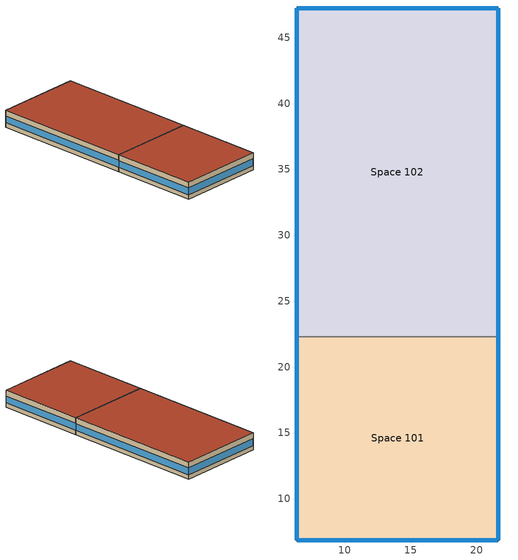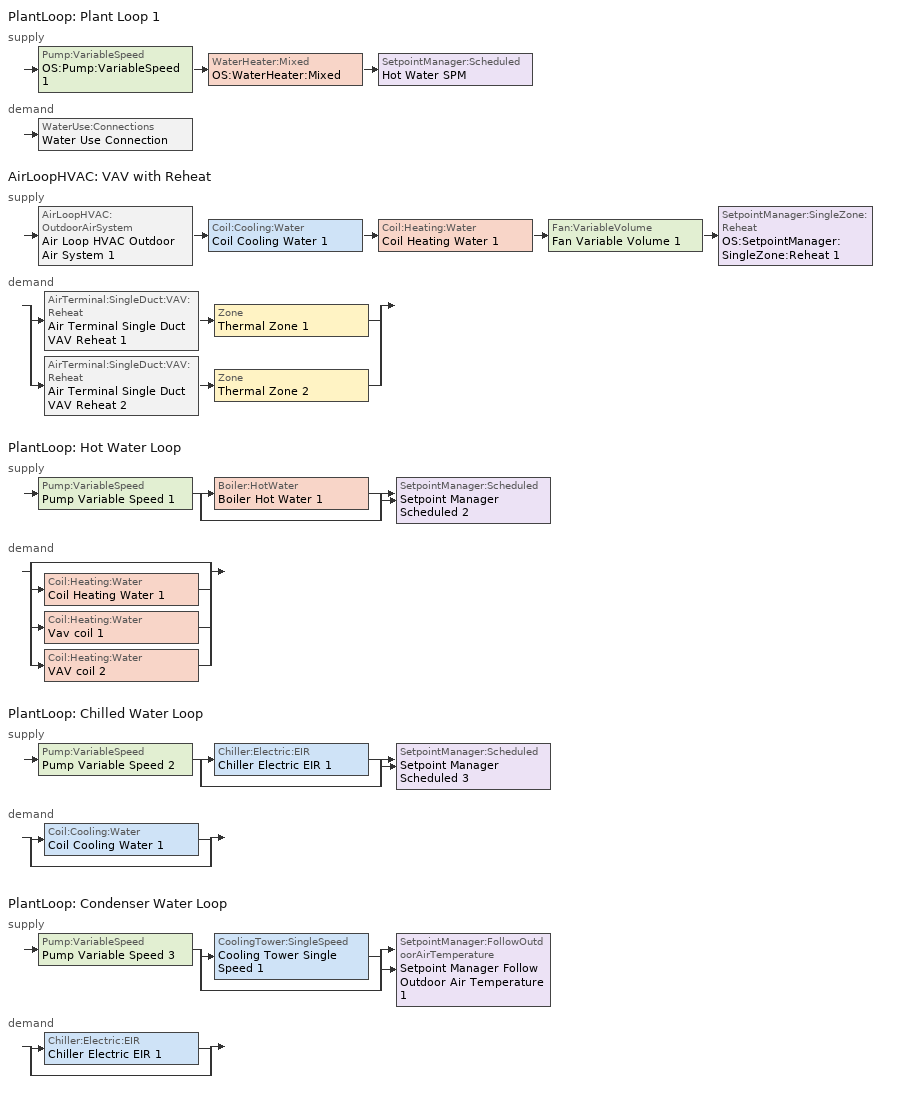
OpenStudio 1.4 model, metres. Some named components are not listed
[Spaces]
Space 101
 floor ground: 21.62,22.31 21.62,6.88 6.35,6.88 6.35,22.31 z0
 wall outside: 6.35,22.31 6.35,6.88 21.62,6.88 21.62,22.31 z0:3.05
 wall to Space 102: 21.62,22.31 6.35,22.31 z0:3.05
 window: 21.62,6.9 21.62,22.28 / 6.35,22.28 6.35,6.9 / 6.38,6.88 21.6,6.88 z0.76:1.98
 roof outside: 21.62,6.88 21.62,22.31 6.35,22.31 6.35,6.88 z3.05
Space 102
 floor ground: 21.62,47.25 21.62,22.31 6.35,22.31 6.35,47.25 z0
 wall outside: 21.62,22.31 21.62,47.25 6.35,47.25 6.35,22.31 z0:3.05
 window: 21.6,47.25 6.38,47.25 / 6.35,47.23 6.35,22.34 / 21.62,22.34 21.62,47.23 z0.76:1.98
 roof outside: 21.62,22.31 21.62,47.25 6.35,47.25 6.35,22.31 z3.05
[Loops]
PlantLoop 'Plant Loop 1'
 supply: Pump:VariableSpeed 'OS:Pump:VariableSpeed 1' > WaterHeater:Mixed 'OS:WaterHeater:Mixed' > SetpointManager:Scheduled 'Hot Water SPM'
 demand: WaterUse:Connections 'Water Use Connection'
AirLoopHVAC 'VAV with Reheat'
 supply: AirLoopHVAC:OutdoorAirSystem 'Air Loop HVAC Outdoor Air System 1' > Coil:Cooling:Water 'Coil Cooling Water 1' > Coil:Heating:Water 'Coil Heating Water 1' > Fan:VariableVolume 'Fan Variable Volume 1' > SetpointManager:SingleZone:Reheat 'OS:SetpointManager:SingleZone:Reheat 1'
 demand: split
  | AirTerminal:SingleDuct:VAV:Reheat 'Air Terminal Single Duct VAV Reheat 1' > Zone 'Thermal Zone 1'
  | AirTerminal:SingleDuct:VAV:Reheat 'Air Terminal Single Duct VAV Reheat 2' > Zone 'Thermal Zone 2'
PlantLoop 'Hot Water Loop'
 supply: Pump:VariableSpeed 'Pump Variable Speed 1' > split
  | Boiler:HotWater 'Boiler Hot Water 1'
  | bypass
  join > SetpointManager:Scheduled 'Setpoint Manager Scheduled 2'
 demand: split
  | bypass
  | Coil:Heating:Water 'Coil Heating Water 1'
  | Coil:Heating:Water 'Vav coil 1'
  | Coil:Heating:Water 'VAV coil 2'
PlantLoop 'Chilled Water Loop'
 supply: Pump:VariableSpeed 'Pump Variable Speed 2' > split
  | Chiller:Electric:EIR 'Chiller Electric EIR 1'
  | bypass
  join > SetpointManager:Scheduled 'Setpoint Manager Scheduled 3'
 demand: split
  | Coil:Cooling:Water 'Coil Cooling Water 1'
  | bypass
PlantLoop 'Condenser Water Loop'
 supply: Pump:VariableSpeed 'Pump Variable Speed 3' > split
  | CoolingTower:SingleSpeed 'Cooling Tower Single Speed 1'
  | bypass
  join > SetpointManager:FollowOutdoorAirTemperature 'Setpoint Manager Follow Outdoor Air Temperature 1'
 demand: split
  | Chiller:Electric:EIR 'Chiller Electric EIR 1'
  | bypass
[Building]
Building 1: Space Type=189.1-2009 - LrgHotel - GuestRoom - CZ4-8; Default Construction Set=189.1-2009 - CZ5 - LrgHotel
[ClimateZones]
Climate Zone Institution Name 1=ASHRAE; Climate Zone Document Name 1=ANSI/ASHRAE Standard 169; Climate Zone Document Year 1=2006; Climate Zone Institution Name 2=CEC; Climate Zone Document Name 2=California Climate Zone Descriptions; Climate Zone Document Year 2=1995
[Site]
Site 1: Latitude {deg}=41.98; Longitude {deg}=-87.92; Time Zone {hr}=-6; Elevation {m}=201
[SizingPeriod:DesignDay] Barometric Pressure {Pa}=98934; Sky Clearness=0; Rain Indicator=0; Snow Indicator=0; Day of Month=21; Daylight Saving Time Indicator=0; Dry-Bulb Temperature Range Modifier Type=DefaultMultipliers
Name | Maximum Dry-Bulb Temperature {C} | Daily Dry-Bulb Temperature Range {deltaC} | Humidity Indicating Conditions at Maximum Dry-Bulb {BasedOnField A3} | Wind Speed {m/s} | Wind Direction {deg} | Month | Day Type | Humidity Indicating Type | Solar Model Indicator | ASHRAE Taub | ASHRAE Taud
Chicago Ohare Intl Ap Ann Clg .4% Condns Enth=>MDB | 31.4 | 10.5 | 79200 | 5.2 | 230 | 7 | SummerDesignDay | Enthalpy | ASHRAETau | 0.455 | 2.05
Chicago Ohare Intl Ap Ann Clg .4% Condns DP=>MDB | 28.9 | 10.5 | 23.8 | 5.2 | 230 | 7 | SummerDesignDay | Dewpoint | ASHRAETau | 0.455 | 2.05
Chicago Ohare Intl Ap Ann Htg 99.6% Condns DB | -20 | 0 | -20 | 4.9 | 270 | 1 | WinterDesignDay | Wetbulb | ASHRAEClearSky
Chicago Ohare Intl Ap Ann Hum_n 99.6% Condns DP=>MCDB | -19.2 | 0 | -25.7 | 4.9 | 270 | 1 | WinterDesignDay | Dewpoint | ASHRAEClearSky
Chicago Ohare Intl Ap Ann Clg .4% Condns WB=>MDB | 31.2 | 10.5 | 25.5 | 5.2 | 230 | 7 | SummerDesignDay | Wetbulb | ASHRAETau | 0.455 | 2.05
Chicago Ohare Intl Ap Ann Clg .4% Condns DB=>MWB | 33.3 | 10.5 | 23.7 | 5.2 | 230 | 7 | SummerDesignDay | Wetbulb | ASHRAETau | 0.455 | 2.05
Chicago Ohare Intl Ap Ann Htg Wind 99.6% Condns WS=>MCDB | -3.5 | 0 | -3.5 | 12.4 | 270 | 1 | WinterDesignDay | Wetbulb | ASHRAEClearSky
[Construction]
ASHRAE 189.1-2009 ExtRoof IEAD ClimateZone 2-5: Roof Membrane, Roof Insulation [21], Metal Decking
ASHRAE 189.1-2009 ExtWall Mass ClimateZone 3: 1IN Stucco, 8IN Concrete HW, Wall Insulation [36], 1/2IN Gypsum
ASHRAE 189.1-2009 ExtWall Mass ClimateZone alt-res 5: 1IN Stucco, 8IN Concrete HW, Wall Insulation [42], 1/2IN Gypsum
ASHRAE 189.1-2009 ExtWindow ClimateZone 3: Theoretical Glass [202]
ASHRAE 189.1-2009 ExtWindow ClimateZone alt-res 4-5: Theoretical Glass [216]
ExtSlabCarpet 4in ClimateZone 1-8: MAT-CC05 4 HW CONCRETE, CP02 CARPET PAD
Exterior Door: F08 Metal surface, I01 25mm insulation board
Interior Ceiling: M11 100mm lightweight concrete, F05 Ceiling air space resistance, F16 Acoustic tile
Interior Door; Interior Partition: G05 25mm wood
Interior Floor: F16 Acoustic tile, F05 Ceiling air space resistance, M11 100mm lightweight concrete
Interior Wall: G01a 19mm gypsum board, F04 Wall air space resistance, G01a 19mm gypsum board
Interior Window: Clear 3mm
[Material] Thermal Absorptance=0.9
Name | Roughness | Thickness {m} | Conductivity {W/m-K} | Density {kg/m3} | Specific Heat {J/kg-K} | Solar Absorptance | Visible Absorptance
1/2IN Gypsum | Smooth | 0.0127 | 0.16 | 784.9 | 830 | 0.4 | 0.4
Roof Membrane | VeryRough | 0.0095 | 0.16 | 1121.29 | 1460 | 0.7 | 0.7
Metal Decking | MediumSmooth | 0.0015 | 45.006 | 7680 | 418.4 | 0.6 | 0.6
Roof Insulation [21] | MediumRough | 0.2105 | 0.049 | 265 | 836.8 | 0.7 | 0.7
1IN Stucco | Smooth | 0.0253 | 0.6918 | 1858 | 837 | 0.92 | 0.92
8IN Concrete HW | MediumRough | 0.2033 | 1.7296 | 2243 | 837 | 0.65 | 0.65
Wall Insulation [36] | MediumRough | 0.0566 | 0.0432 | 91 | 837 | 0.5 | 0.5
Wall Insulation [42] | MediumRough | 0.0914 | 0.0432 | 91 | 837 | 0.5 | 0.5
MAT-CC05 4 HW CONCRETE | Rough | 0.1016 | 1.311 | 2240 | 836.8 | 0.85 | 0.85
F08 Metal surface | Smooth | 0.0008 | 45.28 | 7824 | 500 | 0.7 | 0.7
I01 25mm insulation board | MediumRough | 0.0254 | 0.03 | 43 | 1210 | 0.6 | 0.6
M11 100mm lightweight concrete | MediumRough | 0.1016 | 0.53 | 1280 | 840 | 0.5 | 0.5
F16 Acoustic tile | MediumSmooth | 0.0191 | 0.06 | 368 | 590 | 0.3 | 0.3
G05 25mm wood | MediumSmooth | 0.0254 | 0.15 | 608 | 1630 | 0.5 | 0.5
G01a 19mm gypsum board | MediumSmooth | 0.019 | 0.16 | 800 | 1090 | 0.4 | 0.4
[Material:NoMass]
CP02 CARPET PAD: Roughness=Smooth; Thermal Resistance {m2-K/W}=0.1; Thermal Absorptance=0.9; Solar Absorptance=0.8; Visible Absorptance=0.8
[WindowMaterial:Glazing] Optical Data Type=SpectralAverage; Thickness {m}=0.003; Back Side Solar Reflectance at Normal Incidence=0; Back Side Visible Reflectance at Normal Incidence=0; Infrared Transmittance at Normal Incidence=0; Dirt Correction Factor for Solar and Visible Transmittance=1; Solar Diffusing=No
Name | Solar Transmittance at Normal Incidence | Front Side Solar Reflectance at Normal Incidence | Visible Transmittance at Normal Incidence | Front Side Visible Reflectance at Normal Incidence | Front Side Infrared Hemispherical Emissivity | Back Side Infrared Hemispherical Emissivity | Conductivity {W/m-K}
Theoretical Glass [202] | 0.2325 | 0.7175 | 0.3192 | 0.6308 | 0.9 | 0.9 | 0.0192
Theoretical Glass [216] | 0.3801 | 0.5699 | 0.5079 | 0.4421 | 0.9 | 0.9 | 0.0133
Clear 3mm | 0.837 | 0.075 | 0.898 | 0.081 | 0.84 | 0.84 | 0.9
[Material:AirGap]
Name | Thermal Resistance {m2-K/W}
F05 Ceiling air space resistance | 0.18
F04 Wall air space resistance | 0.15
[DefaultConstructionSet] Interior Partition Construction=Interior Partition
Name | Default Exterior Surface Constructions | Default Interior Surface Constructions | Default Ground Contact Surface Constructions | Default Exterior SubSurface Constructions | Default Interior SubSurface Constructions
189.1-2009 - CZ3 - LrgHotel | Default Surface Constructions 7 | Default Surface Constructions 8 | Default Surface Constructions 9 | Default Sub Surface Constructions 5 | Default Sub Surface Constructions 6
189.1-2009 - CZ5 - LrgHotel | Default Surface Constructions 13 | Default Surface Constructions 14 | Default Surface Constructions 15 | Default Sub Surface Constructions 9 | Default Sub Surface Constructions 10
[DefaultSurfaceConstructions]
Name | Floor Construction | Wall Construction | Roof Ceiling Construction
Default Surface Constructions 7 | ExtSlabCarpet 4in ClimateZone 1-8 | ASHRAE 189.1-2009 ExtWall Mass ClimateZone 3 | ASHRAE 189.1-2009 ExtRoof IEAD ClimateZone 2-5
Default Surface Constructions 8; Default Surface Constructions 14 | Interior Floor | Interior Wall | Interior Ceiling
Default Surface Constructions 9; Default Surface Constructions 15 | ExtSlabCarpet 4in ClimateZone 1-8 | ExtSlabCarpet 4in ClimateZone 1-8 | ExtSlabCarpet 4in ClimateZone 1-8
Default Surface Constructions 13 | ExtSlabCarpet 4in ClimateZone 1-8 | ASHRAE 189.1-2009 ExtWall Mass ClimateZone alt-res 5 | ASHRAE 189.1-2009 ExtRoof IEAD ClimateZone 2-5
[DefaultSubSurfaceConstructions]
Name | Fixed Window Construction | Operable Window Construction | Door Construction | Tubular Daylight Dome Construction | Tubular Daylight Diffuser Construction
Default Sub Surface Constructions 5 | ASHRAE 189.1-2009 ExtWindow ClimateZone 3 | ASHRAE 189.1-2009 ExtWindow ClimateZone 3 | Exterior Door | Interior Window | Interior Window
Default Sub Surface Constructions 6; Default Sub Surface Constructions 10 | Interior Window | Interior Window | Interior Door
Default Sub Surface Constructions 9 | ASHRAE 189.1-2009 ExtWindow ClimateZone alt-res 4-5 | ASHRAE 189.1-2009 ExtWindow ClimateZone alt-res 4-5 | Exterior Door | Interior Window | Interior Window
[SpaceType] Standards Building Type=LargeHotel
Name | Default Schedule Set | Design Specification Outdoor Air Object | Standards Space Type
189.1-2009 - LrgHotel - GuestRoom - CZ1-3 | 189.1-2009 - LrgHotel - GuestRoom - CZ1-3 Schedule Set | 189.1-2009 - LrgHotel - GuestRoom - CZ1-3 Ventilation | GuestRoom
189.1-2009 - LrgHotel - Lobby - CZ1-3 | 189.1-2009 - LrgHotel - Lobby - CZ1-3 Schedule Set | 189.1-2009 - LrgHotel - Lobby - CZ1-3 Ventilation | Lobby
189.1-2009 - LrgHotel - GuestRoom - CZ4-8 | 189.1-2009 - LrgHotel - GuestRoom - CZ4-8 Schedule Set | 189.1-2009 - LrgHotel - GuestRoom - CZ4-8 Ventilation | GuestRoom
[DefaultScheduleSet] People Activity Level Schedule=LargeHotel Activity; Lighting Schedule=LargeHotel Bldg Light; Infiltration Schedule=LargeHotel Infil Quarter On
Name | Number of People Schedule | Electric Equipment Schedule
189.1-2009 - LrgHotel - GuestRoom - CZ1-3 Schedule Set; 189.1-2009 - LrgHotel - GuestRoom - CZ4-8 Schedule Set | LargeHotel GuestRoom Occ | LargeHotel GuestRoom Equip
189.1-2009 - LrgHotel - Lobby - CZ1-3 Schedule Set | LargeHotel Bldg Occ | LargeHotel Bldg Equip
[Lights:Definition] Design Level Calculation Method=Watts/Area; Watts per Space Floor Area {W/m2}=10.6563
189.1-2009 - LrgHotel - GuestRoom - CZ1-3 Lights Definition; 189.1-2009 - LrgHotel - Lobby - CZ1-3 Lights Definition; 189.1-2009 - LrgHotel - GuestRoom - CZ4-8 Lights Definition
[Lights]
Name | Lights Definition | Space or SpaceType
189.1-2009 - LrgHotel - GuestRoom - CZ1-3 Lights | 189.1-2009 - LrgHotel - GuestRoom - CZ1-3 Lights Definition | 189.1-2009 - LrgHotel - GuestRoom - CZ1-3
189.1-2009 - LrgHotel - Lobby - CZ1-3 Lights | 189.1-2009 - LrgHotel - Lobby - CZ1-3 Lights Definition | 189.1-2009 - LrgHotel - Lobby - CZ1-3
189.1-2009 - LrgHotel - GuestRoom - CZ4-8 Lights | 189.1-2009 - LrgHotel - GuestRoom - CZ4-8 Lights Definition | 189.1-2009 - LrgHotel - GuestRoom - CZ4-8
[DesignSpecification:OutdoorAir] Outdoor Air Method=Sum; Outdoor Air Flow per Person {m3/s-person}=0.00707921
189.1-2009 - LrgHotel - GuestRoom - CZ1-3 Ventilation; 189.1-2009 - LrgHotel - Lobby - CZ1-3 Ventilation; 189.1-2009 - LrgHotel - GuestRoom - CZ4-8 Ventilation
[People:Definition] Number of People Calculation Method=People/Area; Fraction Radiant=0.3
Name | People per Space Floor Area {person/m2}
189.1-2009 - LrgHotel - GuestRoom - CZ1-3 People Definition; 189.1-2009 - LrgHotel - GuestRoom - CZ4-8 People Definition | 0.0384272
189.1-2009 - LrgHotel - Lobby - CZ1-3 People Definition | 0.322917
[People]
Name | People Definition | Space or SpaceType
189.1-2009 - LrgHotel - GuestRoom - CZ1-3 People | 189.1-2009 - LrgHotel - GuestRoom - CZ1-3 People Definition | 189.1-2009 - LrgHotel - GuestRoom - CZ1-3
189.1-2009 - LrgHotel - Lobby - CZ1-3 People | 189.1-2009 - LrgHotel - Lobby - CZ1-3 People Definition | 189.1-2009 - LrgHotel - Lobby - CZ1-3
189.1-2009 - LrgHotel - GuestRoom - CZ4-8 People | 189.1-2009 - LrgHotel - GuestRoom - CZ4-8 People Definition | 189.1-2009 - LrgHotel - GuestRoom - CZ4-8
[SpaceInfiltration:DesignFlowRate] Design Flow Rate Calculation Method=Flow/ExteriorArea
Name | Space or SpaceType | Flow per Exterior Surface Area {m3/s-m2}
189.1-2009 - LrgHotel - GuestRoom - CZ1-3 Infiltration | 189.1-2009 - LrgHotel - GuestRoom - CZ1-3 | 0.00030226
189.1-2009 - LrgHotel - Lobby - CZ1-3 Infiltration | 189.1-2009 - LrgHotel - Lobby - CZ1-3 | 0.00030226
189.1-2009 - LrgHotel - GuestRoom - CZ4-8 Infiltration | 189.1-2009 - LrgHotel - GuestRoom - CZ4-8 | 0.000226568
[ElectricEquipment:Definition] Design Level Calculation Method=Watts/Area
Name | Watts per Space Floor Area {W/m2}
189.1-2009 - LrgHotel - GuestRoom - CZ1-3 Electric Equipment Definition; 189.1-2009 - LrgHotel - GuestRoom - CZ4-8 Electric Equipment Definition | 7.31946
189.1-2009 - LrgHotel - Lobby - CZ1-3 Electric Equipment Definition | 4.09029
[ElectricEquipment]
Name | Electric Equipment Definition | Space or SpaceType
189.1-2009 - LrgHotel - GuestRoom - CZ1-3 Electric Equipment | 189.1-2009 - LrgHotel - GuestRoom - CZ1-3 Electric Equipment Definition | 189.1-2009 - LrgHotel - GuestRoom - CZ1-3
189.1-2009 - LrgHotel - Lobby - CZ1-3 Electric Equipment | 189.1-2009 - LrgHotel - Lobby - CZ1-3 Electric Equipment Definition | 189.1-2009 - LrgHotel - Lobby - CZ1-3
189.1-2009 - LrgHotel - GuestRoom - CZ4-8 Electric Equipment | 189.1-2009 - LrgHotel - GuestRoom - CZ4-8 Electric Equipment Definition | 189.1-2009 - LrgHotel - GuestRoom - CZ4-8
[ThermostatSetpoint:DualSetpoint]
Name | Heating Setpoint Temperature Schedule | Cooling Setpoint Temperature Schedule
189.1-2009 - LrgHotel - GuestRoom - CZ1-3 Thermostat | LargeHotel GuestRoom HtgSetp | LargeHotel GuestRoom ClgSetp
189.1-2009 - LrgHotel - Lobby - CZ1-3 Thermostat | LargeHotel HtgSetp | LargeHotel ClgSetp
[BuildingStory]
Building Story 1: Nominal Z Coordinate {m}=0; Nominal Floor to Floor Height {m}=3.048
[Space] Default Construction Set=189.1-2009 - CZ3 - LrgHotel; Building Story=Building Story 1
Name | Space Type | Thermal Zone
Space 101 | 189.1-2009 - LrgHotel - GuestRoom - CZ1-3 | Thermal Zone 2
Space 102 | 189.1-2009 - LrgHotel - Lobby - CZ1-3 | Thermal Zone 1
[ThermalZone] Use Ideal Air Loads=No
Name | Thermostat
Thermal Zone 1 | 189.1-2009 - LrgHotel - Lobby - CZ1-3 Thermostat
Thermal Zone 2 | 189.1-2009 - LrgHotel - GuestRoom - CZ1-3 Thermostat
[Sizing:Zone] Zone Cooling Design Supply Air Temperature {C}=14; Zone Heating Design Supply Air Temperature {C}=40; Zone Cooling Design Supply Air Humidity Ratio {kg-H2O/kg-air}=0.0085; Zone Heating Design Supply Air Humidity Ratio {kg-H2O/kg-air}=0.008; Heating Design Air Flow Method=DesignDay
Thermal Zone 1; Thermal Zone 2
[Zone equipment]
Thermal Zone 1: Air Terminal Single Duct VAV Reheat 1
Thermal Zone 2: Air Terminal Single Duct VAV Reheat 2
[PlantLoop] Plant Loop Volume {m3}=Autocalculate
Plant Loop 1: Maximum Loop Temperature {C}=100
Hot Water Loop: Fluid Type=Water
Chilled Water Loop; Condenser Water Loop: 
[Sizing:Plant]
Name | Loop Type | Design Loop Exit Temperature {C} | Loop Design Temperature Difference {deltaC}
Plant Loop 1; Hot Water Loop | Heating | 82 | 11
Chilled Water Loop | Cooling | 7.22 | 6.67
Condenser Water Loop | Condenser | 29.4 | 5.6
[WaterHeater:Mixed]
OS:WaterHeater:Mixed: Tank Volume {m3}=0.3785; Setpoint Temperature Schedule=Water Heater Setpoint Temperature; Deadband Temperature Difference {deltaC}=2; Maximum Temperature Limit {C}=82.22; Heater Control Type=Cycle; Heater Maximum Capacity {W}=845000; Heater Fuel Type=NaturalGas; Heater Thermal Efficiency=0.8; Off Cycle Parasitic Fuel Consumption Rate {W}=20; Off Cycle Parasitic Fuel Type=NaturalGas; Off Cycle Parasitic Heat Fraction to Tank=0.8; On Cycle Parasitic Fuel Type=NaturalGas; Ambient Temperature Indicator=Schedule; Ambient Temperature Schedule=Water Heater Ambient Temperature; Off Cycle Loss Coefficient to Ambient Temperature {W/K}=6; On Cycle Loss Coefficient to Ambient Temperature {W/K}=6; Use Side Effectiveness=1; Source Side Effectiveness=1; Use Side Design Flow Rate {m3/s}=autosize; Source Side Design Flow Rate {m3/s}=autosize; Indirect Water Heating Recovery Time {hr}=1.5
[WaterUse:Connections]
Water Use Connection: Water Use Equipment Name 1=shower
[SetpointManager:Scheduled] Control Variable=Temperature
Name | Schedule
Hot Water SPM | Hot Water Temperature
Setpoint Manager Scheduled 2 | Hot_Water_Temperature
Setpoint Manager Scheduled 3 | Chilled_Water_Temperature
[Pump:VariableSpeed] Pump Control Type=Intermittent
Pump Variable Speed 1; Pump Variable Speed 2; Pump Variable Speed 3
[WaterUse:Equipment]
shower: Water Use Equipment Definition=Bathroom Sink Definition; Space=Space 101; Flow Rate Fraction Schedule=LargeHotel GuestRoom Equip
[WaterUse:Equipment:Definition]
Bathroom Sink Definition: Peak Flow Rate {m3/s}=6.31e-05
[AirLoopHVAC]
VAV with Reheat: Design Supply Air Flow Rate {m3/s}=AutoSize
[AvailabilityManager:Scheduled]
Availability Manager Scheduled 1: Schedule=Always On Discrete
[Sizing:System]
VAV with Reheat: Type of Load to Size On=Sensible; Design Outdoor Air Flow Rate {m3/s}=Autosize; Minimum System Air Flow Ratio=0.3; Preheat Design Temperature {C}=7; Preheat Design Humidity Ratio {kg-H2O/kg-Air}=0.008; Precool Design Temperature {C}=12.8; Precool Design Humidity Ratio {kg-H2O/kg-Air}=0.008; Central Cooling Design Supply Air Temperature {C}=12.8; Central Heating Design Supply Air Temperature {C}=12.8; Sizing Option=NonCoincident; 100% Outdoor Air in Cooling=Yes; 100% Outdoor Air in Heating=Yes; Central Cooling Design Supply Air Humidity Ratio {kg-H2O/kg-Air}=0.0085; Central Heating Design Supply Air Humidity Ratio {kg-H2O/kg-Air}=0.008; Cooling Design Air Flow Method=DesignDay; Cooling Design Air Flow Rate {m3/s}=0; Heating Design Air Flow Method=DesignDay; Heating Design Air Flow Rate {m3/s}=0; System Outdoor Air Method=ZoneSum
[Fan:VariableVolume]
Fan Variable Volume 1: Availability Schedule=Always On Discrete; Fan Efficiency=0.6045; Pressure Rise {Pa}=500; Maximum Flow Rate {m3/s}=Autosize; Fan Power Minimum Flow Rate Input Method=FixedFlowRate; Fan Power Minimum Flow Fraction=0; Fan Power Minimum Air Flow Rate {m3/s}=0; Motor Efficiency=0.93; Motor In Airstream Fraction=1; Fan Power Coefficient 1=0.0407599; Fan Power Coefficient 2=0.088045; Fan Power Coefficient 3=-0.0729261; Fan Power Coefficient 4=0.94374; Fan Power Coefficient 5=0
[Coil:Heating:Water] Availability Schedule=Always On Discrete; Performance Input Method=NominalCapacity
Name | Rated Capacity {W} | Rated Inlet Water Temperature {C} | Rated Inlet Air Temperature {C} | Maximum Water Flow Rate {m3/s} | Rated Outlet Water Temperature {C} | Rated Outlet Air Temperature {C} | Rated Ratio for Air and Water Convection
Coil Heating Water 1 | 0.293071 | 82.2 | 16.6
Vav coil 1 | 0.293071 | 82.2 | 16.6 | Autosize | 71.1 | 32.2 | 0.5
VAV coil 2
[Coil:Cooling:Water]
Coil Cooling Water 1: Availability Schedule=Always On Discrete; Design Water Flow Rate {m3/s}=0.00012618; Design Air Flow Rate {m3/s}=0.00012618
[Controller:OutdoorAir]
Controller Outdoor Air 1: Minimum Outdoor Air Flow Rate {m3/s}=Autosize; Maximum Outdoor Air Flow Rate {m3/s}=Autosize; Economizer Control Type=NoEconomizer; Economizer Control Action Type=ModulateFlow; Economizer Maximum Limit Dry-Bulb Temperature {C}=28; Economizer Maximum Limit Enthalpy {J/kg}=64000; Economizer Minimum Limit Dry-Bulb Temperature {C}=-100; Lockout Type=NoLockout; Minimum Limit Type=FixedMinimum; Controller Mechanical Ventilation=Controller Mechanical Ventilation 1; High Humidity Control=No; Heat Recovery Bypass Control Type=BypassWhenOAFlowGreaterThanMinimum
[Controller:MechanicalVentilation]
Controller Mechanical Ventilation 1: Availability Schedule=Always On Discrete; System Outdoor Air Method=ZoneSum
[AirLoopHVAC:OutdoorAirSystem]
Air Loop HVAC Outdoor Air System 1: Controller=Controller Outdoor Air 1
[Boiler:HotWater]
Boiler Hot Water 1: Efficiency Curve Temperature Evaluation Variable=LeavingBoiler; Normalized Boiler Efficiency Curve=Boiler Efficiency; Water Outlet Upper Temperature Limit {C}=99; Boiler Flow Mode=ConstantFlow; Parasitic Electric Load {W}=0; Sizing Factor=1
[Controller:WaterCoil]
Name | Action
Controller Water Coil 1 | Normal
Controller Water Coil 2 | Reverse
[Chiller:Electric:EIR]
Chiller Electric EIR 1: Reference Capacity {W}=Autosize; Reference COP {W/W}=5.5; Cooling Capacity Function of Temperature Curve=Curve Biquadratic 1; Electric Input to Cooling Output Ratio Function of Temperature Curve=Curve Biquadratic 2; Electric Input to Cooling Output Ratio Function of Part Load Ratio Curve=Curve Quadratic 1; Design Heat Recovery Water Flow Rate {m3/s}=0; Sizing Factor=1; Basin Heater Capacity {W/K}=0; Basin Heater Setpoint Temperature {C}=10
[AirTerminal:SingleDuct:VAV:Reheat] Availability Schedule=Always On Discrete; Maximum Air Flow Rate {m3/s}=Autocalculate; Zone Minimum Air Flow Input Method=Constant; Constant Minimum Air Flow Fraction=0.3; Fixed Minimum Air Flow Rate {m3/s}=0; Maximum Hot Water or Steam Flow Rate {m3/s}=Autocalculate; Minimum Hot Water or Steam Flow Rate {m3/s}=0; Convergence Tolerance=0.001; Damper Heating Action=Normal; Maximum Flow per Zone Floor Area During Reheat {m3/s-m2}=Autocalculate; Maximum Flow Fraction During Reheat=Autocalculate; Maximum Reheat Air Temperature {C}=35
Name | Reheat Coil
Air Terminal Single Duct VAV Reheat 1 | Vav coil 1
Air Terminal Single Duct VAV Reheat 2 | VAV coil 2
[CoolingTower:SingleSpeed]
Cooling Tower Single Speed 1: Design Water Flow Rate {m3/s}=autosize; Design Air Flow Rate {m3/s}=autosize; Fan Power at Design Air Flow Rate {W}=autosize; U-Factor Times Area Value at Design Air Flow Rate {W/K}=autosize; Air Flow Rate in Free Convection Regime {m3/s}=autosize; U-Factor Times Area Value at Free Convection Air Flow Rate {W/K}=autosize; Performance Input Method=UFactorTimesAreaAndDesignWaterFlowRate; Free Convection Capacity {W}=0
[SetpointManager:FollowOutdoorAirTemperature]
Setpoint Manager Follow Outdoor Air Temperature 1: Control Variable=Temperature; Reference Temperature Type=OutdoorAirWetBulb; Offset Temperature Difference {deltaC}=1.5; Maximum Setpoint Temperature {C}=80; Minimum Setpoint Temperature {C}=6
[SetpointManager:SingleZone:Reheat]
OS:SetpointManager:SingleZone:Reheat 1: Minimum Supply Air Temperature {C}=-99; Maximum Supply Air Temperature {C}=99; Control Zone=Thermal Zone 1
[Schedule:Ruleset]
Name | Default Day Schedule | Summer Design Day Schedule | Winter Design Day Schedule
LargeHotel Bldg Light | LargeHotel Bldg Light Default Schedule | LargeHotel Bldg Light Summer Design Day | LargeHotel Bldg Light Winter Design Day
LargeHotel Bldg Occ | LargeHotel Bldg Occ Default Schedule | LargeHotel Bldg Occ Summer Design Day | LargeHotel Bldg Occ Winter Design Day
LargeHotel Activity | LargeHotel Activity Default Schedule | LargeHotel Activity Summer Design Day | LargeHotel Activity Winter Design Day
LargeHotel Infil Quarter On | LargeHotel Infil Quarter On Default Schedule | LargeHotel Infil Quarter On Summer Design Day | LargeHotel Infil Quarter On Winter Design Day
LargeHotel Bldg Equip | LargeHotel Bldg Equip Default Schedule | LargeHotel Bldg Equip Summer Design Day | LargeHotel Bldg Equip Winter Design Day
LargeHotel HtgSetp | LargeHotel HtgSetp Default Schedule | LargeHotel HtgSetp Summer Design Day | LargeHotel HtgSetp Winter Design Day
LargeHotel ClgSetp | LargeHotel ClgSetp Default Schedule | LargeHotel ClgSetp Summer Design Day | LargeHotel ClgSetp Winter Design Day
LargeHotel GuestRoom Occ | LargeHotel GuestRoom Occ Default Schedule | LargeHotel GuestRoom Occ Summer Design Day | LargeHotel GuestRoom Occ Winter Design Day
LargeHotel GuestRoom Equip | LargeHotel GuestRoom Equip Default Schedule | LargeHotel GuestRoom Equip Summer Design Day | LargeHotel GuestRoom Equip Winter Design Day
LargeHotel GuestRoom HtgSetp | LargeHotel GuestRoom HtgSetp Default Schedule | LargeHotel GuestRoom HtgSetp Summer Design Day | LargeHotel GuestRoom HtgSetp Winter Design Day
LargeHotel GuestRoom ClgSetp | LargeHotel GuestRoom ClgSetp Default Schedule | LargeHotel GuestRoom ClgSetp Summer Design Day | LargeHotel GuestRoom ClgSetp Winter Design Day
Water Heater Setpoint Temperature | Water Heater Setpoint Temperature Default
Water Heater Ambient Temperature | Water Heater Ambient Temperature Default
Hot Water Temperature | Hot Water Temperature Default | Hot Water Temperature Summer Design Day | Hot Water Temperature Winter Design Day
Hot_Water_Temperature | Hot_Water_Temperature_Default | Hot_Water_Temperature_Summer_Design_Day | Hot_Water_Temperature_Winter_Design_Day
Chilled_Water_Temperature | Chilled_Water_Temperature_Default | Chilled_Water_Temperature_Summer_Design_Day | Chilled_Water_Temperature_Winter_Design_Day
[Schedule:Day]
LargeHotel Bldg Light Default Schedule: 1, 0, 0.2, 2, 0, 0.15, 5, 0, 0.1, 6, 0, 0.2, 7, 0, 0.4, 8, 0, 0.5, 10, 0, 0.4, 18, 0, 0.25, 19, 0, 0.6, 20, 0, 0.8, 21, 0, 0.9, 22, 0, 0.8, 23, 0, 0.6, 24, 0, 0.3
LargeHotel Bldg Light Summer Design Day; LargeHotel Bldg Occ Summer Design Day; LargeHotel Bldg Equip Summer Design Day; LargeHotel GuestRoom Occ Summer Design Day; LargeHotel GuestRoom Equip Summer Design Day: 24, 0, 1
LargeHotel Bldg Light Winter Design Day; LargeHotel Bldg Occ Winter Design Day; LargeHotel Bldg Equip Winter Design Day; LargeHotel GuestRoom Occ Winter Design Day; LargeHotel GuestRoom Equip Winter Design Day: 24, 0, 0
LargeHotel Bldg Light Rule 1 Day Schedule: 2, 0, 0.3, 6, 0, 0.2, 7, 0, 0.3, 9, 0, 0.4, 13, 0, 0.3, 18, 0, 0.2, 19, 0, 0.5, 20, 0, 0.7, 21, 0, 0.8, 22, 0, 0.6, 23, 0, 0.5, 24, 0, 0.3
LargeHotel Bldg Light Rule 2 Day Schedule: 2, 0, 0.2, 6, 0, 0.1, 8, 0, 0.3, 10, 0, 0.4, 11, 0, 0.3, 18, 0, 0.25, 19, 0, 0.6, 22, 0, 0.7, 23, 0, 0.6, 24, 0, 0.3
LargeHotel Bldg Occ Default Schedule: 6, 0, 0.9, 7, 0, 0.7, 9, 0, 0.4, 15, 0, 0.2, 16, 0, 0.3, 19, 0, 0.5, 21, 0, 0.7, 22, 0, 0.8, 24, 0, 0.9
LargeHotel Bldg Occ Rule 1 Day Schedule: 8, 0, 0.7, 11, 0, 0.5, 13, 0, 0.3, 16, 0, 0.2, 17, 0, 0.3, 19, 0, 0.4, 21, 0, 0.6, 24, 0, 0.8
LargeHotel Bldg Occ Rule 2 Day Schedule: 6, 0, 0.9, 7, 0, 0.7, 9, 0, 0.5, 17, 0, 0.3, 18, 0, 0.5, 21, 0, 0.6, 24, 0, 0.7
LargeHotel Activity Default Schedule; LargeHotel Activity Summer Design Day; LargeHotel Activity Winter Design Day: 24, 0, 120
LargeHotel Infil Quarter On Default Schedule; LargeHotel Infil Quarter On Summer Design Day; LargeHotel Infil Quarter On Winter Design Day: 24, 0, 0.25
LargeHotel Bldg Equip Default Schedule: 1, 0, 0.3, 2, 0, 0.25, 5, 0, 0.2, 6, 0, 0.3, 7, 0, 0.5, 8, 0, 0.6, 10, 0, 0.5, 18, 0, 0.35, 19, 0, 0.7, 20, 0, 0.9, 21, 0, 0.95, 22, 0, 0.9, 23, 0, 0.7, 24, 0, 0.4
LargeHotel Bldg Equip Rule 1 Day Schedule: 2, 0, 0.4, 6, 0, 0.3, 7, 0, 0.4, 9, 0, 0.5, 13, 0, 0.4, 18, 0, 0.3, 19, 0, 0.6, 20, 0, 0.8, 21, 0, 0.9, 22, 0, 0.7, 23, 0, 0.6, 24, 0, 0.4
LargeHotel Bldg Equip Rule 2 Day Schedule: 2, 0, 0.3, 6, 0, 0.2, 8, 0, 0.4, 10, 0, 0.5, 11, 0, 0.4, 18, 0, 0.35, 19, 0, 0.7, 22, 0, 0.8, 23, 0, 0.7, 24, 0, 0.4
LargeHotel HtgSetp Default Schedule; LargeHotel HtgSetp Summer Design Day; LargeHotel HtgSetp Winter Design Day: 7, 0, 16, 24, 0, 21
LargeHotel ClgSetp Default Schedule; LargeHotel ClgSetp Summer Design Day; LargeHotel ClgSetp Winter Design Day: 7, 0, 30, 24, 0, 24
LargeHotel GuestRoom Occ Default Schedule: 6, 0, 0.65, 7, 0, 0.5, 9, 0, 0.28, 15, 0, 0.13, 16, 0, 0.2, 19, 0, 0.35, 21, 0, 0.5, 22, 0, 0.58, 24, 0, 0.65
LargeHotel GuestRoom Occ Rule 1 Day Schedule: 6, 0, 0.65, 7, 0, 0.5, 9, 0, 0.34, 17, 0, 0.2, 18, 0, 0.34, 19, 0, 0.35, 21, 0, 0.65, 24, 0, 0.5
LargeHotel GuestRoom Equip Default Schedule: 6, 0, 0.2, 7, 0, 0.62, 8, 0, 0.9, 10, 0, 0.43, 17, 0, 0.26, 19, 0, 0.51, 20, 0, 0.49, 21, 0, 0.66, 22, 0, 0.7, 23, 0, 0.35, 24, 0, 0.2
LargeHotel GuestRoom Equip Rule 1 Day Schedule: 6, 0, 0.2, 7, 0, 0.3, 8, 0, 0.62, 9, 0, 0.9, 10, 0, 0.62, 17, 0, 0.29, 18, 0, 0.43, 19, 0, 0.51, 20, 0, 0.49, 21, 0, 0.66, 22, 0, 0.7, 23, 0, 0.35, 24, 0, 0.2
LargeHotel GuestRoom HtgSetp Default Schedule; LargeHotel GuestRoom HtgSetp Summer Design Day; LargeHotel GuestRoom HtgSetp Winter Design Day: 24, 0, 21
LargeHotel GuestRoom ClgSetp Default Schedule; LargeHotel GuestRoom ClgSetp Summer Design Day; LargeHotel GuestRoom ClgSetp Winter Design Day: 24, 0, 24
Water Heater Setpoint Temperature Default: 24, 0, 60
Water Heater Ambient Temperature Default: 24, 0, 22
Hot Water Temperature Default: 24, 0, 64.4444
Hot Water Temperature Summer Design Day; Hot Water Temperature Winter Design Day; Hot_Water_Temperature_Default; Hot_Water_Temperature_Summer_Design_Day; Hot_Water_Temperature_Winter_Design_Day: 24, 0, 67
Chilled_Water_Temperature_Default; Chilled_Water_Temperature_Summer_Design_Day; Chilled_Water_Temperature_Winter_Design_Day: 24, 0, 6.7
[Schedule:Rule] Apply Monday=No; Apply Tuesday=No; Apply Wednesday=No; Apply Thursday=No; Apply Friday=No; Date Specification Type=DateRange; Start Month=1; Start Day=1; End Month=12; End Day=31
Name | Schedule Ruleset | Rule Order | Day Schedule | Apply Sunday | Apply Saturday
LargeHotel Bldg Light Rule 1 | LargeHotel Bldg Light | 0 | LargeHotel Bldg Light Rule 1 Day Schedule | Yes | No
LargeHotel Bldg Light Rule 2 | LargeHotel Bldg Light | 1 | LargeHotel Bldg Light Rule 2 Day Schedule | No | Yes
LargeHotel Bldg Occ Rule 1 | LargeHotel Bldg Occ | 0 | LargeHotel Bldg Occ Rule 1 Day Schedule | Yes | No
LargeHotel Bldg Occ Rule 2 | LargeHotel Bldg Occ | 1 | LargeHotel Bldg Occ Rule 2 Day Schedule | No | Yes
LargeHotel Bldg Equip Rule 1 | LargeHotel Bldg Equip | 0 | LargeHotel Bldg Equip Rule 1 Day Schedule | Yes | No
LargeHotel Bldg Equip Rule 2 | LargeHotel Bldg Equip | 1 | LargeHotel Bldg Equip Rule 2 Day Schedule | No | Yes
LargeHotel GuestRoom Occ Rule 1 | LargeHotel GuestRoom Occ | 0 | LargeHotel GuestRoom Occ Rule 1 Day Schedule | Yes | Yes
LargeHotel GuestRoom Equip Rule 1 | LargeHotel GuestRoom Equip | 0 | LargeHotel GuestRoom Equip Rule 1 Day Schedule | Yes | Yes
[Schedule:Constant]
Always On Discrete: Value=1
[Curve:Biquadratic]
Name | Coefficient1 Constant | Coefficient2 x | Coefficient3 x**2 | Coefficient4 y | Coefficient5 y**2 | Coefficient6 x*y | Minimum Value of x {BasedOnField A2} | Maximum Value of x {BasedOnField A2} | Minimum Value of y {BasedOnField A3} | Maximum Value of y {BasedOnField A3} | Input Unit Type for X | Input Unit Type for Y | Output Unit Type
Boiler Efficiency | 1 | 0 | 0 | 0 | 0 | 0 | 0 | 1 | 0 | 1 | Dimensionless | Dimensionless | Dimensionless
Curve Biquadratic 1 | 1.02152 | 0.0370359 | 0.000233248 | -0.00389405 | -6.52536e-05 | -0.000268045 | 5 | 10 | 24 | 35
Curve Biquadratic 2 | 0.701769 | -0.00452016 | 0.00053311 | -0.00549821 | 0.000544579 | -0.000729032 | 5 | 10 | 24 | 35
[Curve:Quadratic]
Curve Quadratic 1: Coefficient1 Constant=0.0636912; Coefficient2 x=0.584888; Coefficient3 x**2=0.352803; Minimum Value of x {BasedOnField A2}=0; Maximum Value of x {BasedOnField A2}=1
